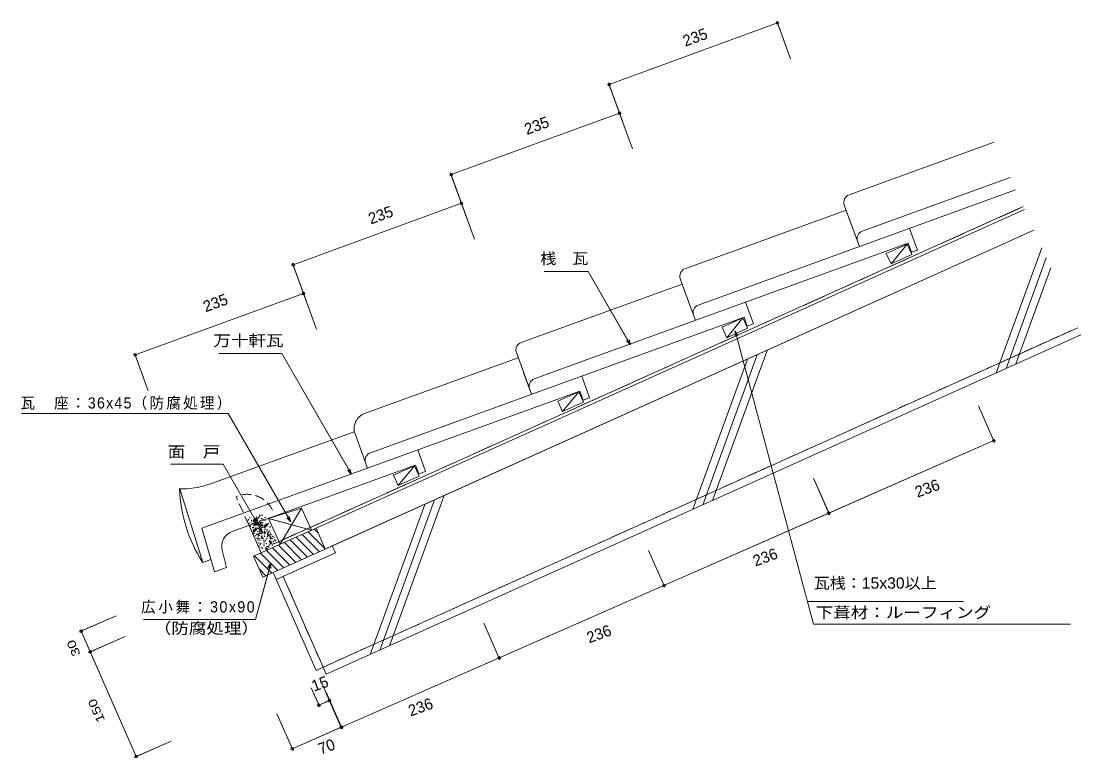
# Model space of a CAD drawing. Units: millimetres, scale not verified. Extents: x -711 to 678, y -483 to 482.
import ezdxf
from ezdxf.enums import TextEntityAlignment as Align

# ---------------------------------------------------------------- set-up
doc = ezdxf.new("R2010")
doc.units = ezdxf.units.MM
doc.header["$LTSCALE"] = 10
doc.linetypes.add('DASHED1', pattern=[1.8, 1.2, -0.6])
doc.linetypes.add('DASHED3', pattern=[4, 3, -1])
for name, color, linetype, lineweight in [('0-0_LAYER001', 2, 'Continuous', 18), ('0-1_LAYER003', 7, 'Continuous', 18), ('0-2_LAYER004', 7, 'Continuous', 18), ('0-3_LAYER005', 2, 'Continuous', 18), ('0-4_LAYER009', 2, 'Continuous', 18)]:
    doc.layers.add(name, color=color, linetype=linetype, lineweight=lineweight)
doc.styles.add('2', font='')
doc.styles.get('2').set_extended_font_data('2')

msp = doc.modelspace()

# ---------------------------------------------------------------- linework, layer by layer
at = {"layer": '0-0_LAYER001'}
for p, q in [((59.77, 399.44), (280.51, 480.04)), ((279.65, 482.39), (297.66, 433.08)), ((58.91, 401.78), (76.92, 352.47)), ((-147.26, 281.25), (73.49, 361.86)), ((72.63, 364.21), (90.64, 314.9)), ((-148.11, 283.6), (-130.1, 234.29)), ((-354.28, 163.07), (-133.53, 243.68)), ((-134.39, 246.03), (-116.38, 196.72)), ((450.4, 190.35), (429.2, 164.36)), ((-355.13, 165.42), (-337.13, 116.11)), ((-561.3, 44.89), (-340.56, 125.5)), ((-341.41, 127.85), (-323.41, 78.53)), ((235.19, 93.5), (213.99, 67.51)), ((224.81, 76.48), (327.77, -307.75)), ((-562.16, 47.24), (-544.15, -2.07)), ((19.98, -3.36), (-1.22, -29.35)), ((564.8, -69.67), (543.68, -21.61)), ((563.8, -67.38), (347.74, -162.32)), ((-195.22, -100.22), (-216.43, -126.21)), ((348.75, -164.61), (327.63, -116.54)), ((-343.32, -155.74), (-371.28, -203.26)), ((347.74, -162.32), (131.69, -257.25)), ((-386.51, -169.43), (-330.25, -184.8)), ((132.7, -259.54), (111.58, -211.48)), ((131.69, -257.25), (-84.36, -352.19)), ((319.43, -278.09), (524.26, -278.09)), ((-634.38, -318.07), (-586.31, -296.95)), ((-620.16, -344.2), (-632.09, -317.06)), ((-83.36, -354.48), (-104.48, -306.41)), ((-622.45, -345.21), (-574.38, -324.09)), ((-559.88, -481.39), (-620.16, -344.2)), ((-84.36, -352.19), (-290.87, -442.93)), ((-305.73, -410.36), (-316.79, -385.18)), ((-319.46, -416.39), (-330.52, -391.22)), ((-290.32, -445.42), (-311.44, -397.35)), ((-289.86, -445.22), (-310.98, -397.15)), ((-320.46, -414.1), (-306.73, -408.07)), ((-354.41, -473.58), (-375.53, -425.51)), ((-355.41, -471.29), (-291.33, -443.13)), ((-562.17, -482.39), (-514.11, -461.27))]:
    msp.add_line(p, q, dxfattribs=at)
at = {"layer": '0-0_LAYER001', "color": 4}
for p, q in [((374.21, 254.8), (564.38, 323.79)), ((391.53, 207.06), (585.28, 277.35)), ((176.66, 110.3), (592.55, 261.18)), ((367.95, 241.47), (387.76, 186.88)), ((160.27, 158.37), (370.34, 234.59)), ((373.98, 224.85), (387.76, 186.88)), ((463.9, 182.43), (453.56, 210.76)), ((238.71, 114), (451.85, 191.33)), ((451.85, 191.33), (456.1, 179.6)), ((463.9, 182.43), (456.1, 179.6)), ((153.11, 144.71), (172.91, 90.13)), ((153.11, 144.71), (172.91, 90.13)), ((-55.51, 61.28), (155.49, 137.83)), ((-38.19, 13.54), (238.71, 114)), ((249.06, 85.67), (238.71, 114)), ((-253.04, -83.21), (236.65, 94.45)), ((236.65, 94.45), (240.91, 82.71)), ((249.06, 85.67), (240.91, 82.71)), ((-61.74, 47.96), (-41.94, -6.63)), ((-260.58, -31.93), (-59.36, 41.08)), ((-52.16, 21.56), (-41.94, -6.63)), ((34.21, -11.08), (23.87, 17.25)), ((21.45, -2.44), (-474.08, -182.21)), ((21.45, -2.44), (25.71, -14.17)), ((34.21, -11.08), (25.71, -14.17)), ((-465.89, -125.23), (-274.2, -55.69)), ((-273.04, -58.57), (-256.78, -103.38)), ((-180.64, -107.84), (-190.98, -79.51)), ((-434.12, -186.53), (-193.75, -99.32)), ((-193.75, -99.32), (-189.49, -111.05)), ((-180.64, -107.84), (-189.49, -111.05)), ((-502.51, -130.75), (-472.44, -227.17)), ((-474.08, -182.21), (-457.36, -239.21)), ((-473.86, -182.07), (-473.94, -182.75)), ((-447.24, -211.01), (-441.74, -233.54)), ((-472.44, -227.17), (-462, -223.38)), ((-441.74, -233.54), (-457.36, -239.21))]:
    msp.add_line(p, q, dxfattribs=at)
at = {"layer": '0-0_LAYER001', "linetype": 'DASHED1'}
for p, q in [((-302.94, -205.41), (-298.92, -214.56)), ((-376.44, -249.44), (-298.92, -214.56)), ((-367.32, -245.34), (-314.98, -364.44))]:
    msp.add_line(p, q, dxfattribs=at)
at = {"layer": '0-0_LAYER001'}
for points in [[(429.2, 164.36), (456.56, 176.68), (450.4, 190.35), (423.04, 178.04)], [(213.99, 67.51), (241.35, 79.82), (235.19, 93.5), (207.84, 81.18)], [(-1.22, -29.35), (26.14, -17.04), (19.98, -3.36), (-7.37, -15.67)], [(-216.43, -126.21), (-189.07, -113.9), (-195.22, -100.22), (-222.58, -112.53)]]:
    msp.add_lwpolyline(points, close=True, dxfattribs=at)
msp.add_lwpolyline([(224.81, 68.98), (224.81, 76.48), (228.56, 69.98)], dxfattribs=at)
for centre in [(280.51, 480.04), (59.77, 399.44), (73.49, 361.86), (-147.26, 281.25), (-133.53, 243.68), (-354.28, 163.07), (-340.56, 125.5), (-561.3, 44.89), (563.8, -67.38), (347.74, -162.32), (347.74, -162.32), (131.69, -257.25), (131.69, -257.25), (-632.09, -317.06), (-620.16, -344.2), (-620.16, -344.2), (-84.36, -352.19), (-84.36, -352.19), (-320.46, -414.1), (-306.73, -408.07), (-291.33, -443.13), (-290.87, -442.93), (-355.41, -471.29), (-559.88, -481.39)]:
    msp.add_circle(centre, 1.7, dxfattribs=at)
at = {"layer": '0-0_LAYER001', "color": 4}
for centre, radius, start, end in [((377.73, 245.01), 10.4, 109.94091, 199.94091), ((395.05, 197.27), 10.4, 109.94091, 199.94091), ((162.88, 148.26), 10.4, 109.94091, 199.94091), ((180.2, 100.52), 10.4, 109.94091, 199.94091), ((-51.96, 51.5), 10.4, 109.94091, 199.94091), ((-34.64, 3.77), 10.4, 109.94091, 199.94091), ((-253.49, -51.48), 20.8, 109.94091, 199.94091), ((-249.49, -92.99), 10.4, 109.94091, 199.94091), ((-314.83, -124.34), 188.27, 181.81043, 212.85046), ((-500.22, -22.22), 108.38, 268.6924, 288.42794), ((-427.03, -206.08), 20.8, 109.94091, 193.69899)]:
    msp.add_arc(centre, radius, start, end, dxfattribs=at)
at = {"layer": '0-1_LAYER003'}
for p, q in [((59.77, 399.44), (280.51, 480.04)), ((279.93, 481.64), (297.66, 433.08)), ((90.64, 314.9), (59.18, 401.03)), ((-147.26, 281.25), (73.49, 361.86)), ((-116.38, 196.72), (-147.84, 282.85)), ((-378.31, -202.04), (602.41, 239.29)), ((-354.28, 163.07), (-133.53, 243.68)), ((604.05, 235.64), (-324.13, -182.04)), ((-302.94, -205.41), (616.36, 208.28)), ((429.2, 164.36), (450.4, 190.35)), ((626.72, 185.26), (567.18, 21.66)), ((632.6, 172.18), (579.9, 27.39)), ((-323.41, 78.53), (-354.86, 164.67)), ((638.49, 159.11), (592.63, 33.11)), ((-561.3, 44.89), (-340.56, 125.5)), ((224.81, 69.37), (224.81, 76.48)), ((85.93, 65.31), (86.98, 58.96)), ((-561.88, 46.49), (-544.15, -2.07)), ((182.43, -151.48), (254.02, 45.23)), ((266.75, 50.95), (195.15, -145.75)), ((241.3, 39.5), (169.7, -157.2)), ((-1.22, -29.35), (19.98, -3.36)), ((564.48, -68.94), (543.68, -21.61)), ((-355.41, -471.29), (563.8, -67.38)), ((-278.1, -111.12), (-283.19, -106.19)), ((-278.1, -111.12), (-279.83, -104.25)), ((-195.22, -100.22), (-216.43, -126.21)), ((-216.43, -126.21), (-189.07, -113.9)), ((348.43, -163.87), (327.63, -116.54)), ((-253.33, -347.57), (-181.74, -150.86)), ((-169.01, -145.14), (-240.61, -341.84)), ((-227.88, -336.12), (-156.28, -139.41)), ((-386.51, -169.43), (-343.32, -155.74)), ((-371.28, -203.26), (-343.32, -155.74)), ((-357.4, -173.86), (-359.34, -166.62)), ((-330.25, -184.8), (-343.32, -155.74)), ((-395.99, -214.38), (-412.04, -178.53)), ((-394.48, -187.66), (-396.42, -180.42)), ((-386.51, -169.43), (-371.28, -203.26)), ((-386, -169.57), (-330.25, -184.8)), ((-357.4, -173.86), (-362.71, -168.56)), ((-400.2, -182.07), (-394.48, -187.66)), ((-330.77, -184.97), (-371.28, -203.26)), ((-302.94, -205.41), (-312.06, -209.51)), ((-298.92, -214.56), (-302.94, -205.41)), ((-376.44, -249.44), (-298.92, -214.56)), ((132.7, -259.54), (111.58, -211.48)), ((-314.98, -364.44), (-367.32, -245.34)), ((319.82, -278.09), (524.26, -278.09)), ((-633.64, -317.74), (-586.31, -296.95)), ((-559.88, -481.39), (-632.09, -317.06)), ((-83.68, -353.74), (-104.48, -306.41)), ((327.77, -307.75), (664.35, -307.75)), ((-621.72, -344.89), (-574.38, -324.09)), ((-330.52, -391.22), (-319.78, -415.66)), ((-310.98, -397.15), (-290.87, -442.93)), ((-320.46, -414.1), (-306.47, -407.41)), ((-354.73, -472.85), (-375.53, -425.51)), ((-561.44, -482.07), (-514.11, -461.27))]:
    msp.add_line(p, q, dxfattribs=at)
at = {"layer": '0-1_LAYER003', "color": 2}
for p, q in [((-324.13, -182.04), (604.05, 235.64)), ((-312.06, -209.51), (616.36, 208.28)), ((626.72, 185.26), (567.18, 21.66)), ((632.6, 172.18), (579.9, 27.39)), ((638.49, 159.11), (592.63, 33.11)), ((-310.99, -373.52), (677.91, 71.49)), ((254.02, 45.23), (182.43, -151.48)), ((266.75, 50.95), (195.15, -145.75)), ((241.3, 39.5), (169.7, -157.2)), ((-181.74, -150.86), (-253.33, -347.57)), ((-169.01, -145.14), (-240.61, -341.84)), ((-156.28, -139.41), (-227.88, -336.12)), ((-386.51, -169.43), (-343.32, -155.74)), ((-343.32, -155.74), (-330.25, -184.8)), ((-386.51, -169.43), (-371.28, -203.26)), ((-350.17, -193.76), (-327.48, -216.45)), ((-342.37, -190.25), (-319.68, -212.94)), ((-334.56, -186.74), (-312.27, -209.03)), ((-326.76, -183.23), (-321.14, -188.84)), ((-381.38, -207.8), (-358.69, -230.49)), ((-373.58, -204.29), (-350.89, -226.98)), ((-365.77, -200.78), (-343.09, -223.47)), ((-357.97, -197.27), (-335.28, -219.96)), ((-404.79, -218.34), (-382.1, -241.03)), ((-396.98, -214.83), (-374.3, -237.51)), ((-389.18, -211.32), (-366.49, -234)), ((-398.95, -235.48), (-389.9, -244.54)), ((-380.46, -240.29), (-324.13, -368.46)), ((-315.01, -364.36), (-324.13, -368.46)), ((-315.01, -364.36), (-310.99, -373.52))]:
    msp.add_line(p, q, dxfattribs=at)
at = {"layer": '0-1_LAYER003', "color": 2, "linetype": 'DASHED1'}
for p, q in [((-315.01, -364.36), (673.81, 80.61)), ((-412.48, -177.73), (-429.05, -140.92))]:
    msp.add_line(p, q, dxfattribs=at)
at = {"layer": '0-1_LAYER003', "color": 3}
for p, q in [((-324.13, -182.04), (-406.21, -218.98)), ((-324.13, -182.04), (-312.06, -209.51)), ((-406.21, -218.98), (-394.14, -246.44)), ((-394.14, -246.44), (-312.06, -209.51))]:
    msp.add_line(p, q, dxfattribs=at)
at = {"layer": '0-1_LAYER003'}
for points in [[(423.04, 178.04), (450.4, 190.35), (456.56, 176.68), (429.2, 164.36)], [(207.84, 81.18), (213.99, 67.51), (241.35, 79.82), (235.19, 93.5)], [(-7.37, -15.67), (19.98, -3.36), (26.14, -17.04), (-1.22, -29.35)]]:
    msp.add_lwpolyline(points, close=True, dxfattribs=at)
for points in [[(-8.19, 154.3), (32.31, 154.3), (86.98, 58.96), (82.57, 63.37)], [(207.84, 81.18), (213.99, 67.51), (235.19, 93.5)], [(677.91, 71.49), (-310.99, -373.52), (-315.01, -364.36), (673.81, 80.61)], [(228.07, 70.83), (224.81, 76.48), (327.77, -307.75)], [(-278, -111.08), (-369.18, 46.63), (-433.68, 46.63)], [(-357.4, -173.86), (-439.41, -31.81), (-677.91, -31.81)], [(-486.62, -98.21), (-446.12, -98.21), (-394.48, -187.66)], [(-216.43, -126.21), (-222.58, -112.53), (-195.22, -100.22), (-189.07, -113.9)], [(-550.47, -301.82), (-403.47, -301.82), (-383.57, -228.24), (-387.32, -234.07), (-383.57, -228.24), (-383.57, -235.07)], [(-380.46, -240.29), (-324.13, -368.46), (-315.01, -364.36)]]:
    msp.add_lwpolyline(points, dxfattribs=at)
at = {"layer": '0-1_LAYER003', "color": 2, "linetype": 'DASHED1'}
msp.add_arc((-414.19, -174.02), 36.29, 25.31741, 114.16601, dxfattribs=at)
at = {"layer": '0-2_LAYER004', "color": 2, "linetype": 'DASHED3'}
msp.add_line((-378.31, -202.04), (602.41, 239.29), dxfattribs=at)
at = {"layer": '0-2_LAYER004'}
for p, q in [((-8.19, 154.3), (-25.36, 154.3)), ((-433.68, 46.63), (-451.41, 46.63)), ((-677.91, -31.81), (-709.98, -31.81)), ((-486.62, -98.21), (-514.75, -98.21)), ((327.77, -307.75), (558.79, -307.75))]:
    msp.add_line(p, q, dxfattribs=at)
at = {"layer": '0-3_LAYER005'}
msp.add_line((-412.48, -177.73), (-395.99, -214.38), dxfattribs=at)
for points in [[(87.87, 58.07), (32.31, 154.3), (-8.19, 154.3)], [(85.93, 65.31), (87.87, 58.07), (82.57, 63.37)], [(-277.89, -111.49), (-369.18, 46.63), (-433.68, 46.63)], [(-357.4, -173.86), (-439.41, -31.81), (-677.91, -31.81)], [(-394.48, -187.66), (-446.12, -98.21), (-486.62, -98.21)], [(-279.83, -104.25), (-277.89, -111.49), (-283.19, -106.19)], [(-359.34, -166.62), (-357.4, -173.86), (-362.71, -168.56)], [(-396.42, -180.42), (-394.48, -187.66), (-399.78, -182.36)]]:
    msp.add_lwpolyline(points, dxfattribs=at)
for centre in [(-398.13, -165.99), (-397.91, -165.13), (-394.9, -165.13), (-414.07, -173.1), (-412.78, -171.16), (-411.92, -175.9), (-411.27, -168.36), (-410.41, -179.56), (-408.47, -171.81), (-408.47, -173.96), (-407.61, -176.33), (-406.1, -171.81), (-405.67, -173.53), (-405.67, -178.49), (-405.45, -170.52), (-405.24, -176.12), (-404.81, -177.84), (-404.59, -174.82), (-404.38, -170.95), (-404.38, -172.67), (-404.38, -178.7), (-403.95, -172.67), (-403.73, -169.65), (-403.52, -176.98), (-403.08, -174.39), (-402.87, -169.22), (-402.65, -171.81), (-402.65, -176.33), (-402.44, -170.3), (-402.44, -170.95), (-402.22, -167.93), (-402.22, -178.06), (-402.01, -175.04), (-401.58, -169.01), (-401.58, -174.61), (-401.36, -172.45), (-401.15, -170.08), (-400.93, -177.19), (-400.71, -169.44), (-400.07, -176.55), (-399.64, -178.27), (-399.42, -175.25), (-399.21, -167.71), (-398.99, -174.82), (-398.35, -177.41), (-397.7, -176.55), (-397.7, -179.78), (-397.27, -172.24), (-397.27, -178.27), (-397.05, -175.25), (-396.41, -175.04), (-395.98, -177.41), (-395.76, -169.44), (-395.33, -178.92), (-395.11, -174.82), (-394.04, -175.04), (-394.04, -177.84), (-393.61, -170.73), (-392.31, -179.56), (-391.67, -178.27), (-391.24, -168.15), (-391.02, -171.81), (-390.59, -180.43), (-390.37, -177.84), (-389.94, -179.56), (-389.73, -176.55), (-388.65, -178.06), (-388.65, -178.7), (-387.79, -176.55), (-386.71, -176.33), (-384.77, -180.43), (-407.39, -181.29), (-406.32, -185.38), (-406.32, -185.81), (-405.89, -181.29), (-405.89, -187.1), (-405.67, -184.09), (-405.67, -189.04), (-404.59, -186.24), (-404.16, -183.66), (-403.95, -184.09), (-403.73, -185.38), (-403.52, -182.36), (-403.3, -192.06), (-402.65, -183.87), (-402.44, -184.52), (-402.22, -190.12), (-401.58, -181.93), (-400.71, -186.67), (-400.5, -182.15), (-400.28, -182.36), (-400.07, -190.55), (-399.85, -189.47), (-399.64, -192.27), (-399.42, -189.26), (-399.21, -192.06), (-398.56, -186.67), (-398.35, -191.41), (-397.48, -188.61), (-397.27, -185.6), (-396.41, -189.04), (-395.98, -189.04), (-395.76, -193.78), (-395.11, -192.49), (-394.47, -180.86), (-394.47, -187.97), (-394.04, -194.64), (-392.31, -187.53), (-392.1, -192.27), (-391.88, -181.29), (-391.88, -189.26), (-391.67, -186.24), (-391.67, -192.71), (-391.45, -186.03), (-391.24, -183.44), (-391.24, -187.53), (-390.59, -188.4), (-388.65, -186.03), (-388.43, -184.09), (-387.79, -189.9), (-387.79, -193.35), (-387.36, -191.63), (-387.14, -188.61), (-386.71, -187.32), (-386.07, -190.77), (-386.07, -191.63), (-385.42, -185.6), (-384.56, -194.21), (-384.13, -188.4), (-384.13, -192.49), (-383.91, -192.92), (-383.26, -190.34), (-380.89, -192.71), (-379.39, -194.21), (-401.58, -195.51), (-400.5, -195.29), (-400.07, -197.66), (-399.21, -201.32), (-398.56, -205.42), (-398.13, -195.94), (-397.7, -198.09), (-397.05, -203.05), (-396.84, -201.97), (-395.98, -207.57), (-395.33, -195.51), (-394.25, -208.22), (-393.61, -196.15), (-392.53, -200.03), (-392.53, -204.99), (-392.31, -198.09), (-392.31, -202.83), (-390.16, -198.09), (-389.94, -208), (-389.3, -202.4), (-389.3, -206.71), (-389.08, -195.72), (-387.36, -206.49), (-386.28, -206.49), (-385.63, -204.12), (-385.2, -199.38), (-384.99, -198.31), (-384.34, -201.54), (-384.13, -195.94), (-383.91, -195.72), (-383.91, -200.89), (-383.48, -202.62), (-383.26, -199.6), (-382.83, -195.08), (-382.62, -195.51), (-382.19, -201.75), (-381.76, -195.94), (-381.33, -204.34), (-380.25, -199.38), (-379.39, -202.18), (-378.74, -197.66), (-377.02, -198.31), (-389.51, -209.72), (-388.22, -208.86)]:
    msp.add_circle(centre, 0.305, dxfattribs=at)
at = {"layer": '0-4_LAYER009'}
for points in [[(-383.57, -227.57), (-403.47, -301.82), (-550.47, -301.82)], [(-387.32, -234.07), (-383.57, -227.57), (-383.57, -235.07)]]:
    msp.add_lwpolyline(points, dxfattribs=at)

# ---------------------------------------------------------------- texts
at = {"layer": '0-0_LAYER001', "color": 7, "style": '2'}
msp.add_text('235', height=14.66, rotation=20.061, dxfattribs=at).set_placement((-467.49, 96.61), align=Align.BOTTOM_LEFT)
at = {"layer": '0-0_LAYER001', "color": 7, "style": '2', "width": 1.15}
msp.add_text('（防腐処理）', height=14.66, dxfattribs=at).set_placement((-536.89, -324.99), align=Align.BOTTOM_LEFT)
at = {"layer": '0-0_LAYER001', "color": 7, "style": '2', "width": 1.35}
msp.add_text('30', height=11, rotation=113.721, dxfattribs=at).set_placement((-629.48, -346), align=Align.BOTTOM_LEFT)
at = {"layer": '0-2_LAYER004', "style": '2'}
for s, p in [('235', (161.07, 444.71)), ('235', (-46.51, 329.03)), ('235', (-250.92, 211.77)), ('236', (465.31, -146.35)), ('236', (252.98, -236.67)), ('236', (35.1, -337.29)), ('15', (-325.4, -400.67)), ('236', (-198.63, -433.16)), ('70', (-316.68, -483.07))]:
    msp.add_text(s, height=14.66, rotation=20.061, dxfattribs=at).set_placement(p, align=Align.BOTTOM_LEFT)
for s, width, p in [('桟\u3000瓦', 1.05, (-30.4, 159.69)), ('瓦桟：15x30以上', 1.05, (327.97, -265.76)), ('下葺材：ルーフィング', 1.15, (330.42, -304.33))]:
    msp.add_text(s, height=14.66, dxfattribs=dict(at, width=width)).set_placement(p, align=Align.BOTTOM_LEFT)
at = {"layer": '0-2_LAYER004', "style": '2', "width": 1.3}
msp.add_text('150', height=11, rotation=113.721, dxfattribs=at).set_placement((-597.58, -432.36), align=Align.BOTTOM_LEFT)
at = {"layer": '0-3_LAYER005', "color": 7, "style": '2', "width": 1.15}
for s, p in [('万十軒瓦', (-458.76, 52.16)), ('面\u3000戸', (-518.63, -93.6))]:
    msp.add_text(s, height=14.66, dxfattribs=at).set_placement(p, align=Align.BOTTOM_LEFT)
at = {"layer": '0-3_LAYER005', "color": 7, "insert": (-711.45, -27.18), "char_height": 14.66, "attachment_point": 7, "style": '2'}
msp.add_mtext('\\T1.16;\\W0.95;瓦\u3000座：36x45（防腐処理）', dxfattribs=at)
at = {"layer": '0-4_LAYER009', "color": 7, "insert": (-553.52, -294.23), "char_height": 14.66, "attachment_point": 7, "style": '2'}
msp.add_mtext('\\T1.19;\\W0.95;広小舞：30x90', dxfattribs=at)

doc.saveas('drawing.dxf')
